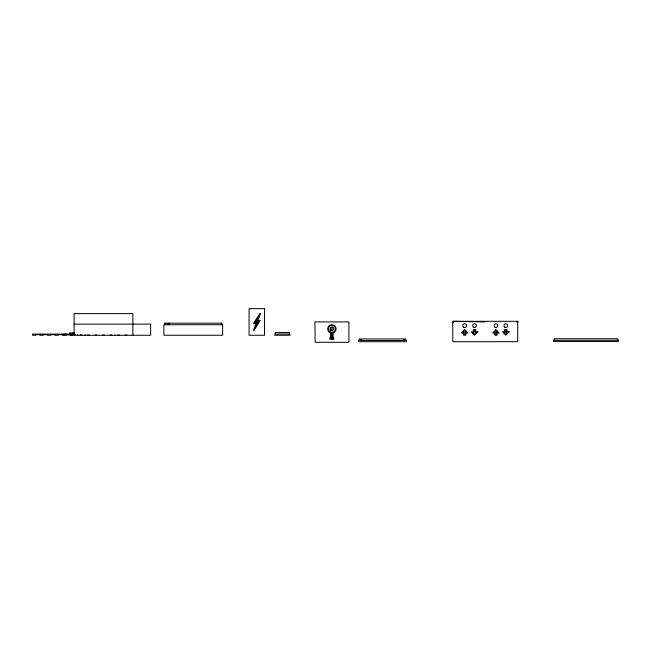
<?xml version="1.0" encoding="UTF-8"?>
<svg xmlns="http://www.w3.org/2000/svg" width="651" height="651" viewBox="0 0 651 651"><rect width="100%" height="100%" fill="white"/><g stroke="black" fill="none" stroke-linecap="round" stroke-linejoin="round"><path stroke-width="0.98" d="M517.7 322.546L517.244 322.546L517.7 321.309L452.762 321.309L452.779 341.262L453.381 341.726L517.244 341.702L517.7 341.108L517.7 321.309M517.618 322.546L517.683 321.309L517.521 322.546M169.594 323.97L169.024 324.654L168.202 323.97M74.108 324.125L150.641 324.125L150.641 335.257L74.108 335.257L74.108 313.603L132.861 313.603L132.861 335.257M74.93 334.077L32.55 334.077L32.55 335.257L35.659 335.257L35.659 334.695L40.045 334.695L40.045 335.257L43.153 335.257L43.153 334.695L47.547 334.695L47.547 335.257L50.656 335.257L50.656 334.695L55.05 334.695L55.05 335.257L58.151 335.257L58.151 334.695L62.545 334.695L62.545 335.257L70.039 334.695L70.039 335.257L73.148 335.257L73.148 334.695L74.906 334.695M274.641 334.02L290.102 334.02M63.676 334.232L66.833 334.232L66.833 334.793L65.255 334.793M70.764 335.102L72.432 335.102M80.154 335.102L81.823 335.102M87.649 335.102L89.317 335.102M95.152 335.102L96.82 335.102M102.646 335.102L104.323 335.102M110.149 335.102L111.817 335.102M114.478 335.257L115.097 335.257M117.652 335.102L119.32 335.102M125.147 335.102L126.823 335.102M274.641 335.257L290.102 335.257M553.505 340.302L618.45 340.302M358.514 340.489L406.444 340.489M553.505 341.539L618.45 341.539M358.514 341.726L406.444 341.726M484.726 321.92L453.381 321.309L453.381 322.855M617.832 340.302L617.832 338.756L554.123 338.756L554.123 340.302M517.244 321.309L517.244 322.546M405.825 340.489L405.825 338.943L359.132 338.943L359.132 340.489M289.41 334.02L289.41 332.474L275.332 332.474L275.332 334.02M222.015 324.743L222.015 323.197L164.5 323.197L164.491 324.743M221.397 323.197L221.397 324.743M169.594 323.197L169.594 324.743M168.202 323.197L168.202 324.743M165.11 323.197L165.11 324.743M85.037 334.695L85.037 335.257M80.643 334.695L80.643 335.257M77.542 334.695L77.542 335.257M74.222 334.02L74.222 332.84L69.836 332.84L69.836 334.02M72.741 334.02L72.741 335.257M70.454 334.02L70.454 335.257M64.05 334.793L64.05 335.257M348.903 341.726L348.285 342.345L315.19 342.255L314.881 321.928L348.903 321.928L348.903 341.726M360.996 339.635L361.59 339.789L360.996 339.635M403.36 339.635L403.962 339.789L403.36 339.635M256.128 323.042L253.573 330.22L254.028 330.472L260.213 320.284L257.511 320.935L260.481 313.749L259.993 313.432L253.223 323.807L256.128 323.042M257.104 322.147L255.314 327.152L258.919 321.236L256.478 321.822L258.585 316.728L254.614 322.798L257.104 322.147M464.668 329.658L461.315 333.011L463.431 333.011L463.431 335.175L465.904 335.175L465.904 333.011L468.012 333.011L464.668 329.658M464.668 330.537L462.812 332.392L464.049 332.392L464.049 334.557L465.286 334.557L465.286 332.392L466.523 332.392L464.668 330.537M476.402 332.441L474.546 334.297L472.691 332.441L473.928 332.441L473.928 330.277L475.165 330.277L475.165 332.441L476.402 332.441M477.899 331.823L474.546 335.175L471.202 331.823L473.31 331.823L473.31 329.658L475.783 329.658L475.783 331.823L477.899 331.823M495.899 329.658L492.555 333.011L494.662 333.011L494.662 335.175L497.136 335.175L497.136 333.011L499.252 333.011L495.899 329.658M495.899 330.537L494.044 332.392L495.281 332.392L495.281 334.557L496.518 334.557L496.518 332.392L497.755 332.392L495.899 330.537M507.65 332.441L505.794 334.297L503.939 332.441L505.176 332.441L505.176 330.277L506.413 330.277L506.413 332.441L507.65 332.441M509.147 331.823L505.794 335.175L502.45 331.823L504.558 331.823L504.558 329.658L507.031 329.658L507.031 331.823L509.147 331.823M333.979 332.506L333.133 332.856L333.133 337.446L333.751 337.446L333.751 339.285L330.041 339.285L330.041 337.446L330.659 337.446L330.659 332.856L329.805 332.506A4.175 4.175 0 0 1 328.698 326.208A4.175 4.175 0 0 1 335.094 326.208A4.175 4.175 0 0 1 333.979 332.506M332.515 332.986L331.278 332.986L331.278 337.446L332.515 337.446L332.515 332.986M264.542 308.655L249.081 308.655L249.081 335.257L264.542 335.257L264.542 308.655M222.634 324.743L163.873 324.743L163.873 335.257L222.634 335.257L222.634 324.743M333.133 338.064L330.659 338.064L330.659 338.683L333.133 338.683L333.133 338.064M463.74 327.25A1.855 1.855 0 0 0 466.523 325.638A1.855 1.855 0 0 0 463.74 324.035A1.855 1.855 0 0 0 463.74 327.25M473.619 327.241A1.855 1.855 0 0 0 476.418 325.655A1.855 1.855 0 0 0 473.643 324.027A1.855 1.855 0 0 0 473.619 327.241M504.867 327.25A1.855 1.855 0 0 0 507.65 325.638A1.855 1.855 0 0 0 504.867 324.035A1.855 1.855 0 0 0 504.867 327.25M494.972 327.25A1.855 1.855 0 0 0 497.755 325.638A1.855 1.855 0 0 0 494.972 324.035A1.855 1.855 0 0 0 494.972 327.25M330.114 331.969A3.556 3.556 0 0 0 335.452 328.893A3.556 3.556 0 0 0 330.114 325.809A3.556 3.556 0 0 0 330.114 331.969M331.278 329.959A1.237 1.237 0 0 0 333.133 328.893A1.237 1.237 0 0 0 331.278 327.819A1.237 1.237 0 0 0 331.278 329.959M330.968 330.496A1.855 1.855 0 0 0 333.751 328.893A1.855 1.855 0 0 0 330.968 327.282A1.855 1.855 0 0 0 330.968 330.496"/></g></svg>
